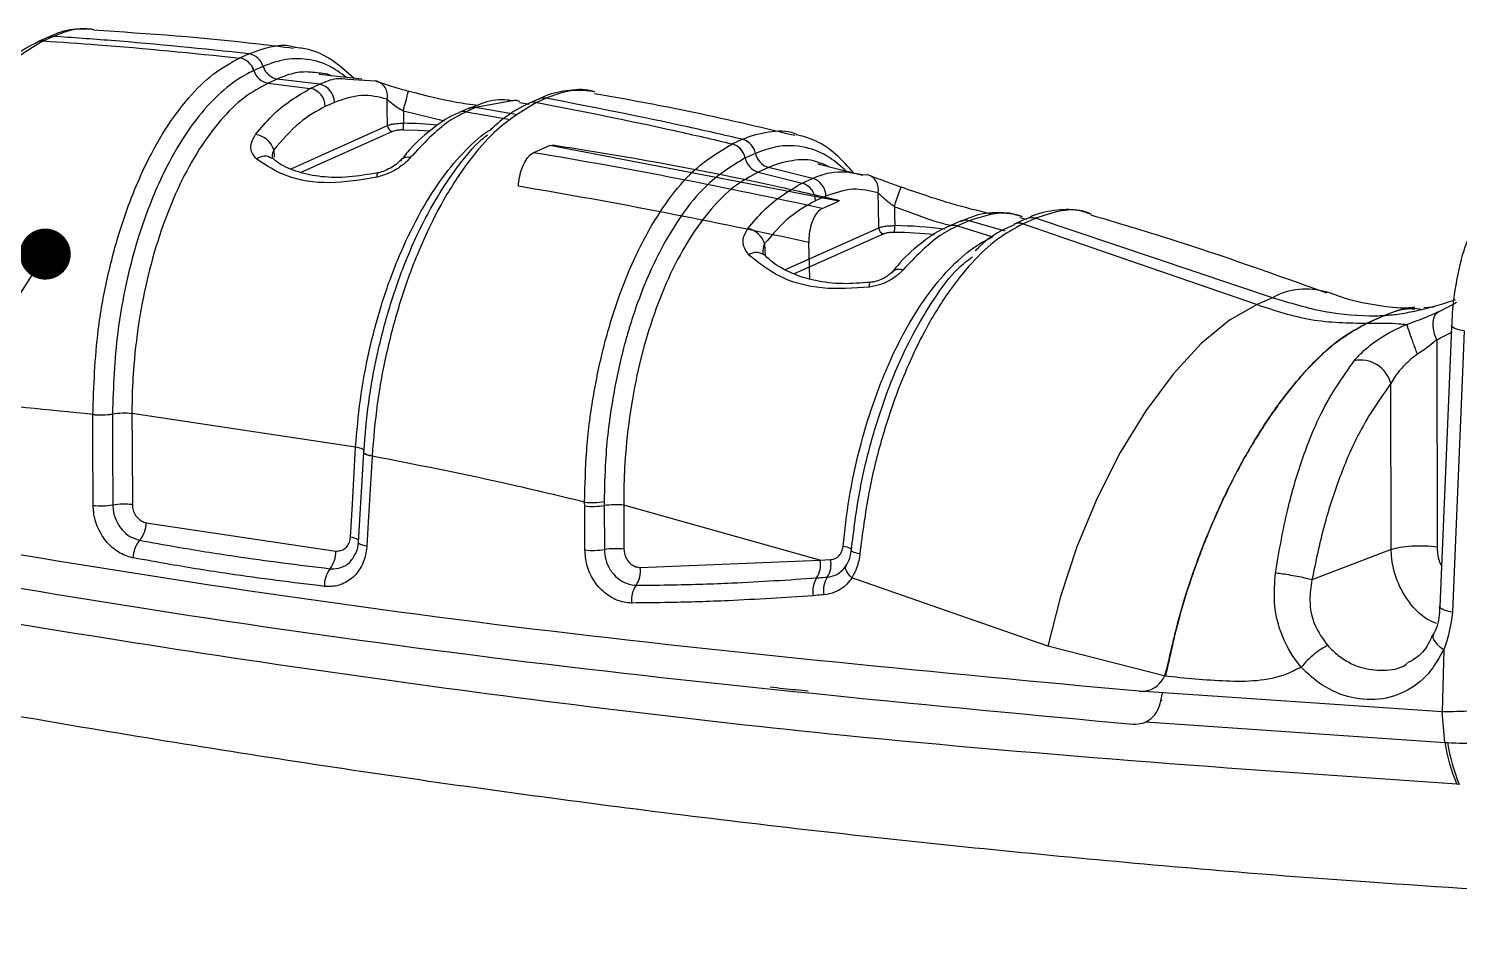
# Model space of a CAD drawing. Header units: millimetres. Extents: x 12 to 854, y 4 to 555.
# Drawn here: x 698.48 to 719.84, y 386.26 to 399.89 of the extents above; entities that cross this region are included whole.
import ezdxf

# ---------------------------------------------------------------- set-up
doc = ezdxf.new("R2010")
doc.units = ezdxf.units.MM
doc.linetypes.add('CENTER', pattern=[10.16, 6.35, -1.27, 1.27, -1.27])
doc.layers.add('DEFAULT_1', color=7, linetype='CENTER')
doc.dimstyles.new('SLDDIMSTYLE2', dxfattribs={"dimtxt": 0.18, "dimasz": 0.762, "dimexe": 0, "dimexo": 0.0625, "dimgap": 0, "dimtad": 0, "dimtih": 1, "dimtoh": 1, "dimdec": 0, "dimrnd": 1e-09, "dimzin": 0, "dimdsep": 46, "dimtxsty": 'Standard', "dimblk1": 'DOT', "dimblk2": 'DOT', "dimsah": 1, "dimcen": 0.09, "dimadec": 0, "dimazin": 0, "dimtfac": 0.762, "dimtdec": 0, "dimtofl": 0, "dimtmove": 0, "dimatfit": 3, "dimldrblk": 'DOT', "dimfxl": 1, "dimfrac": 2, "dimtolj": 1, "dimtzin": 0, "dimarcsym": 0})

# ---------------------------------------------------------------- blocks, each defined once
blk = doc.blocks.new('_Dot')
at = {"color": 0, "linetype": 'ByBlock', "lineweight": -2}
blk.add_line((-0.5, 0), (-1, 0), dxfattribs=at)
at = {"color": 0, "linetype": 'ByBlock', "const_width": 0.5}
blk.add_lwpolyline([(-0.25, 0, 1), (0.25, 0, 1)], format="xyb", close=True, dxfattribs=at)

msp = doc.modelspace()

# ---------------------------------------------------------------- linework, layer by layer
at = {"color": 7, "linetype": 'Continuous', "lineweight": 25}
for p, q in [((698.764, 399.756), (698.614, 399.689)), ((698.7, 399.704), (698.699, 399.703)), ((698.851, 399.772), (698.7, 399.704)), ((698.853, 399.772), (698.851, 399.772)), ((701.63, 399.449), (701.631, 399.45)), ((701.631, 399.45), (701.769, 399.512)), ((701.769, 399.512), (701.769, 399.512)), ((701.981, 399.323), (701.843, 399.261)), ((701.843, 399.261), (701.843, 399.261)), ((701.982, 399.324), (701.981, 399.323)), ((702.192, 399.135), (702.054, 399.073)), ((702.054, 399.073), (702.685, 398.995)), ((702.822, 399.057), (702.192, 399.135)), ((702.685, 398.995), (702.822, 399.057)), ((703.456, 399.132), (702.816, 399.203)), ((703.248, 399.132), (703.657, 399.108)), ((705.729, 398.815), (705.15, 398.709)), ((706.093, 398.836), (705.955, 398.775)), ((706.204, 398.849), (706.066, 398.787)), ((706.205, 398.849), (706.204, 398.849)), ((703.046, 398.786), (702.909, 398.725)), ((704.688, 398.505), (704.075, 398.657)), ((705.043, 398.696), (704.906, 398.634)), ((705.15, 398.709), (705.013, 398.647)), ((705.013, 398.647), (705.643, 398.537)), ((705.781, 398.599), (705.15, 398.709)), ((705.955, 398.756), (705.808, 398.778)), ((706.066, 398.787), (706.066, 398.787)), ((702.398, 397.796), (703.84, 398.442)), ((703.913, 398.352), (702.546, 397.74)), ((706.262, 398.144), (706.33, 398.153)), ((708.983, 398.167), (708.984, 398.167)), ((708.984, 398.167), (709.135, 398.235)), ((709.135, 398.235), (709.136, 398.235)), ((702.107, 397.953), (702.106, 397.953)), ((702.141, 398.077), (702.146, 397.968)), ((706.262, 398.144), (706.018, 398.035)), ((710.575, 397.313), (706.262, 398.144)), ((709.18, 397.956), (709.178, 397.956)), ((709.33, 398.024), (709.18, 397.956)), ((709.332, 398.025), (709.33, 398.024)), ((709.526, 397.814), (709.373, 397.745)), ((709.373, 397.745), (710.027, 397.581)), ((710.185, 397.652), (709.526, 397.814)), ((710.929, 397.697), (710.264, 397.866)), ((710.027, 397.581), (710.185, 397.652)), ((710.932, 397.71), (711.008, 397.705)), ((710.384, 397.387), (710.227, 397.316)), ((710.327, 397.202), (710.575, 397.313)), ((709.781, 396.29), (711.172, 396.913)), ((712.39, 397.013), (712.213, 396.933)), ((712.522, 397.02), (712.345, 396.941)), ((712.345, 396.941), (712.876, 396.781)), ((713.058, 396.862), (712.522, 397.02)), ((713.193, 396.966), (713.19, 396.965)), ((713.374, 397.048), (713.193, 396.966)), ((713.376, 397.036), (713.279, 397.064)), ((713.328, 396.973), (713.326, 396.972)), ((713.326, 396.972), (716.82, 395.766)), ((713.51, 397.054), (713.328, 396.973)), ((713.377, 397.049), (713.374, 397.048)), ((713.512, 397.055), (713.51, 397.054)), ((717.05, 395.869), (713.512, 397.055)), ((709.468, 396.677), (709.475, 396.5)), ((711.245, 396.823), (709.91, 396.225)), ((710.145, 396.15), (710.128, 396.694)), ((717.05, 395.869), (716.82, 395.766)), ((718.464, 395.489), (718.709, 395.599)), ((718.708, 395.598), (718.464, 395.489)), ((719.458, 395.73), (719.309, 395.72)), ((719.501, 395.242), (719.508, 392.151)), ((718.823, 392.111), (718.818, 394.59)), ((699.439, 394.125), (699.439, 394.127)), ((699.731, 394.134), (699.731, 394.131)), ((703.362, 393.639), (700.023, 394.138)), ((703.48, 393.561), (703.402, 392.216)), ((703.607, 393.504), (703.607, 393.502)), ((706.782, 392.759), (706.781, 392.817)), ((707.073, 392.825), (707.074, 392.766)), ((706.784, 392.103), (706.782, 392.759)), ((707.074, 392.766), (707.076, 392.109)), ((710.294, 391.95), (707.366, 392.772)), ((707.366, 392.772), (707.368, 392.116)), ((700.235, 392.51), (703.065, 392.087)), ((710.294, 391.95), (710.453, 391.959)), ((718.823, 392.111), (717.639, 391.657)), ((707.612, 391.841), (710.294, 391.95)), ((713.697, 390.667), (710.771, 391.688)), ((717.639, 391.657), (717.638, 391.657)), ((715.453, 390.216), (713.697, 390.667)), ((719.606, 390.615), (719.581, 389.686)), ((715.437, 390.218), (715.476, 390.34)), ((719.581, 389.686), (715.06, 389.992)), ((715.384, 389.849), (715.406, 389.963)), ((715.398, 389.855), (715.384, 389.849)), ((719.623, 389.228), (719.581, 389.686)), ((715.15, 389.531), (715.203, 389.555)), ((719.84, 388.601), (719.803, 388.603))]:
    msp.add_line(p, q, dxfattribs=at)
at = {"color": 7, "linetype": 'Continuous', "lineweight": 25, "flags": 128}
for points in [[(703.84, 398.442), (703.834, 398.702), (703.832, 398.835)], [(704.075, 398.657), (704.089, 398.718), (704.105, 398.779), (704.119, 398.836), (704.132, 398.885), (704.142, 398.924), (704.15, 398.949), (704.153, 398.96), (704.154, 398.955)], [(704.075, 398.657), (704.077, 398.542), (704.079, 398.475)], [(704.473, 398.356), (704.298, 398.366), (704.072, 398.374)], [(711.405, 397.229), (711.424, 397.287), (711.444, 397.345), (711.462, 397.4), (711.478, 397.448), (711.491, 397.486), (711.5, 397.512), (711.504, 397.525), (711.503, 397.524)], [(711.172, 396.913), (711.166, 397.225), (711.162, 397.436)], [(711.405, 397.229), (711.407, 397.103), (711.411, 396.946)], [(711.033, 396.026), (711.035, 396.065), (711.039, 396.089), (711.045, 396.097), (711.045, 396.097)], [(716.82, 395.766), (716.408, 395.533), (715.987, 395.184), (715.566, 394.729), (715.159, 394.182), (714.777, 393.558), (714.43, 392.874), (714.129, 392.151), (713.883, 391.408), (713.697, 390.667)], [(719.501, 395.242), (719.475, 395.31), (719.457, 395.379), (719.447, 395.445), (719.447, 395.506), (719.456, 395.561), (719.473, 395.606), (719.499, 395.641), (719.532, 395.663)], [(719.723, 395.455), (719.711, 395.177), (719.548, 391.256)], [(719.911, 395.373), (719.852, 395.385), (719.802, 395.399), (719.763, 395.414), (719.737, 395.43), (719.724, 395.447), (719.723, 395.456)], [(719.911, 395.373), (719.88, 394.631), (719.757, 391.662), (719.737, 391.172)], [(699.445, 392.768), (699.441, 393.764), (699.439, 394.125)], [(699.731, 394.131), (699.733, 393.636), (699.737, 392.774)], [(700.023, 394.138), (700.025, 393.64), (700.029, 392.781)], [(703.284, 392.294), (703.313, 392.788), (703.362, 393.639)], [(703.489, 393.58), (703.487, 393.588), (703.479, 393.598), (703.465, 393.607), (703.446, 393.616), (703.423, 393.624), (703.394, 393.632), (703.362, 393.639)], [(703.48, 393.563), (703.48, 393.564), (703.485, 393.573)], [(703.607, 393.504), (703.575, 393.511), (703.546, 393.519), (703.522, 393.527), (703.503, 393.536), (703.49, 393.545), (703.482, 393.555), (703.48, 393.563)], [(703.607, 393.502), (703.575, 393.509), (703.546, 393.517), (703.522, 393.525), (703.503, 393.534), (703.49, 393.543), (703.482, 393.552), (703.48, 393.561)], [(703.607, 393.502), (703.55, 392.517), (703.529, 392.157)], [(703.529, 392.157), (703.497, 392.164), (703.468, 392.172), (703.444, 392.181), (703.425, 392.19), (703.412, 392.199), (703.404, 392.208), (703.402, 392.216)], [(710.763, 392.099), (710.767, 392.106), (710.764, 392.112), (710.756, 392.12), (710.742, 392.127), (710.723, 392.135), (710.699, 392.142), (710.67, 392.149), (710.638, 392.156)], [(710.889, 392.046), (710.856, 392.052), (710.828, 392.059), (710.803, 392.066), (710.784, 392.073), (710.77, 392.08), (710.762, 392.087), (710.759, 392.093), (710.763, 392.099)], [(710.771, 391.688), (710.745, 391.713), (710.722, 391.739), (710.704, 391.765), (710.69, 391.79), (710.681, 391.813), (710.677, 391.835), (710.679, 391.854), (710.686, 391.87)], [(719.449, 390.836), (719.448, 390.831), (719.444, 390.802), (719.454, 390.768), (719.476, 390.731), (719.509, 390.692), (719.553, 390.653), (719.606, 390.615)], [(715.161, 389.536), (719.623, 389.228), (719.623, 389.228), (719.623, 389.228)]]:
    msp.add_lwpolyline(points, dxfattribs=at)
at = {"color": 7, "linetype": 'Continuous', "lineweight": 25}
for centre, radius, start, end in [((698.687, 399.521), 0.183, 86.0575, 114.1752), ((698.688, 399.521), 0.183, 86.0635, 113.9935), ((698.839, 399.589), 0.183, 86.0636, 113.9793), ((698.84, 399.589), 0.183, 86.0661, 114.2514), ((701.586, 399.186), 0.267, 16.3919, 80.5019), ((701.587, 399.186), 0.267, 16.3933, 80.5041), ((701.725, 399.248), 0.267, 16.3946, 80.5063), ((701.725, 399.248), 0.267, 16.3933, 80.5041), ((702.1, 399.337), 0.268, 196.4233, 260.1545), ((702.238, 399.399), 0.268, 196.4233, 260.1545), ((702.768, 398.784), 0.278, 0.4906, 78.7549), ((703.614, 398.888), 0.224, 346.3133, 78.882), ((702.631, 398.723), 0.278, 0.4906, 78.7549), ((706.03, 398.604), 0.186, 78.8322, 114.004), ((706.03, 398.604), 0.186, 78.8329, 113.8003), ((706.169, 398.667), 0.186, 78.8237, 114.503), ((706.168, 398.666), 0.186, 78.8325, 113.835), ((704.981, 398.464), 0.186, 79.8543, 114.0568), ((705.118, 398.526), 0.186, 79.8564, 113.8565), ((703.932, 398.443), 0.0929, 180.5729, 257.8091), ((703.498, 398.461), 0.581, 351.3607, 1.3358), ((703.935, 390.835), 7.641, 85.0812, 88.9251), ((701.819, 397.971), 0.339, 18.1784, 81.4239), ((708.907, 397.9), 0.277, 11.6316, 74.1208), ((708.908, 397.901), 0.277, 11.6094, 74.1137), ((709.059, 397.968), 0.277, 11.6094, 74.1137), ((709.06, 397.969), 0.277, 11.5873, 74.107), ((702.005, 397.8), 0.183, 55.2271, 130.9307), ((704.138, 397.815), 0.152, 74.7748, 137.2388), ((691.498, 311.415), 87.829, 77.62065, 80.48381), ((709.45, 398.012), 0.278, 191.6349, 253.7771), ((709.604, 398.081), 0.278, 191.6349, 253.7771), ((703.753, 397.691), 0.0742, 144.9973, 196.9514), ((691.336, 311.247), 87.489, 77.59681, 80.4883), ((709.944, 397.311), 0.283, 0.97, 72.8373), ((710.101, 397.382), 0.283, 0.97, 72.8373), ((710.939, 397.488), 0.228, 346.8972, 72.4139), ((709.144, 396.571), 0.341, 18.175, 77.3827), ((711.265, 396.914), 0.0929, 180.5729, 257.8091), ((710.831, 396.932), 0.581, 351.3607, 1.3358), ((711.285, 389.653), 7.294, 83.1164, 89.0124), ((712.289, 396.759), 0.19, 72.8134, 113.7503), ((712.466, 396.838), 0.19, 72.8162, 113.5509), ((713.267, 396.792), 0.189, 71.7393, 114.7927), ((713.269, 396.793), 0.189, 71.7453, 113.694), ((713.45, 396.875), 0.189, 71.7455, 113.6798), ((713.452, 396.876), 0.189, 71.7275, 114.1147), ((711.271, 389.609), 7.238, 84.2002, 88.9434), ((709.344, 396.368), 0.178, 51.7154, 128.3523), ((711.474, 396.132), 0.161, 69.162, 136.5784), ((717.546, 394.984), 1.015, 72.245, 119.3149), ((718.361, 394.464), 0.474, 15.479, 101.0523), ((699.56, 395.258), 1.138, 263.9197, 278.6675), ((699.56, 395.256), 1.137, 263.9077, 278.6624), ((699.902, 393.007), 1.137, 83.9065, 98.6621), ((706.898, 393.962), 1.151, 264.188, 278.7744), ((699.565, 393.899), 1.137, 263.9076, 278.6622), ((699.908, 391.65), 1.137, 83.9064, 98.662), ((706.903, 393.891), 1.138, 263.8899, 278.6357), ((707.244, 391.64), 1.138, 83.8887, 98.6355), ((699.811, 392.518), 0.424, 320.363, 358.8274), ((700.464, 391.977), 0.424, 140.3632, 178.8275), ((703.263, 392.053), 0.242, 54.3258, 85.069), ((702.663, 392.069), 0.402, 322.1578, 2.483), ((706.905, 393.234), 1.138, 263.8899, 278.6356), ((707.247, 390.984), 1.138, 83.8886, 98.6354), ((710.11, 391.888), 0.35, 327.0021, 11.6528), ((703.298, 391.576), 0.402, 142.1575, 182.4829), ((707.246, 391.787), 0.369, 325.0369, 8.3271), ((709.95, 391.878), 0.352, 326.7432, 11.7912), ((707.851, 391.364), 0.369, 145.0359, 188.3267), ((710.538, 391.492), 0.352, 146.7419, 191.7907), ((710.697, 391.505), 0.351, 146.7642, 191.9297), ((722.34, 389.671), 2.753, 189.2616, 202.8237), ((722.385, 389.658), 2.757, 189.0337, 202.5541)]:
    msp.add_arc(centre, radius, start, end, dxfattribs=at)
for centre, major_axis, ratio, start_param, end_param in [((717.378, 400.496), (-1.936, 4.927), 0.843244, 3.194718, 3.262039), ((717.187, 400.421), (-2.093, 5.274), 0.842828, 3.191945, 3.246407)]:
    msp.add_ellipse(centre, major_axis=major_axis, ratio=ratio, start_param=start_param, end_param=end_param, dxfattribs=at)
for points, knots in [([(699.428, 399.878), (699.348, 399.881), (699.147, 399.89), (698.922, 399.837), (698.786, 399.761), (698.767, 399.751)], [0, 0, 0, 0, 0.363862, 0.911289, 1, 1, 1, 1]), ([(699.452, 399.872), (699.384, 399.88), (699.191, 399.903), (698.986, 399.824), (698.853, 399.772)], [0, 0, 0, 0, 0.347818, 1, 1, 1, 1]), ([(702.434, 399.591), (702.262, 399.613), (701.266, 399.741), (700.273, 399.809), (699.451, 399.865)], [0, 0, 0, 0, 0.17246, 1, 1, 1, 1]), ([(698.699, 399.703), (698.485, 399.575), (698.14, 399.37), (697.685, 398.836), (697.29, 398.237), (696.941, 397.513), (696.654, 396.705), (696.456, 395.949), (696.313, 395.165), (696.271, 394.651), (696.25, 394.391)], [0, 0, 0, 0, 0.18049, 0.289527, 0.401731, 0.554468, 0.664706, 0.778154, 0.887527, 1, 1, 1, 1]), ([(698.612, 399.687), (698.492, 399.623), (698.245, 399.492), (697.931, 399.225), (697.746, 398.999), (697.673, 398.911)], [0, 0, 0, 0, 0.3659802, 0.751536, 1, 1, 1, 1]), ([(698.7, 399.704), (698.971, 399.686), (699.947, 399.622), (700.924, 399.522), (701.63, 399.449)], [0, 0, 0, 0, 0.276963, 1, 1, 1, 1]), ([(701.769, 399.512), (701.083, 399.584), (700.109, 399.685), (699.138, 399.752), (698.851, 399.772)], [0, 0, 0, 0, 0.704469, 1, 1, 1, 1]), ([(701.769, 399.512), (701.985, 399.593), (702.215, 399.68), (702.432, 399.619), (702.446, 399.615)], [0, 0, 0, 0, 0.935444, 1, 1, 1, 1]), ([(699.439, 394.127), (699.454, 394.549), (699.477, 395.228), (699.645, 396.16), (699.864, 396.99), (700.159, 397.746), (700.512, 398.392), (700.86, 398.862), (701.237, 399.235), (701.498, 399.377), (701.63, 399.449)], [0, 0, 0, 0, 0.179852, 0.289408, 0.40214, 0.55541, 0.664966, 0.777698, 0.88726, 1, 1, 1, 1]), ([(703.225, 399.158), (703.138, 399.222), (702.938, 399.37), (702.6, 399.45), (702.269, 399.434), (702.064, 399.355), (701.982, 399.324)], [0, 0, 0, 0, 0.229607, 0.52598, 0.808923, 1, 1, 1, 1]), ([(703.338, 399.145), (703.235, 399.239), (703.025, 399.428), (702.719, 399.578), (702.518, 399.599), (702.448, 399.607)], [0, 0, 0, 0, 0.388318, 0.785838, 1, 1, 1, 1]), ([(701.843, 399.261), (701.822, 399.251), (701.57, 399.134), (701.198, 398.828), (700.768, 398.247), (700.427, 397.626), (700.143, 396.898), (699.932, 396.1), (699.768, 395.202), (699.745, 394.54), (699.731, 394.134)], [0, 0, 0, 0, 0.018687, 0.221869, 0.331481, 0.44427, 0.59762, 0.707238, 0.820034, 1, 1, 1, 1]), ([(702.818, 399.224), (702.732, 399.234), (702.562, 399.255), (702.351, 399.201), (702.229, 399.151), (702.192, 399.135)], [0, 0, 0, 0, 0.4211316, 0.8250051, 1, 1, 1, 1]), ([(702.807, 399.226), (702.852, 399.226), (702.918, 399.226), (702.982, 399.193), (703.003, 399.183)], [0, 0, 0, 0, 0.680694, 1, 1, 1, 1]), ([(702.054, 399.073), (701.935, 399.009), (701.693, 398.877), (701.346, 398.536), (701.02, 398.097), (700.73, 397.569), (700.479, 396.96), (700.278, 396.298), (700.13, 395.589), (700.05, 394.937), (700.024, 394.449), (700.023, 394.21), (700.023, 394.138)], [0, 0, 0, 0, 0.109487, 0.222149, 0.331636, 0.444298, 0.553786, 0.666449, 0.775939, 0.888605, 0.966307, 1, 1, 1, 1]), ([(702.822, 399.057), (702.907, 399.095), (703.051, 399.159), (703.191, 399.139), (703.248, 399.132)], [0, 0, 0, 0, 0.593206, 1, 1, 1, 1]), ([(703.657, 399.108), (703.665, 399.106), (703.707, 399.091), (703.807, 399.058), (703.971, 399.004), (704.093, 398.972), (704.154, 398.955)], [0, 0, 0, 0, 0.0773214, 0.4045171, 0.7045246, 1, 1, 1, 1]), ([(701.869, 398.307), (701.947, 398.401), (702.205, 398.714), (702.488, 398.879), (702.685, 398.995)], [0, 0, 0, 0, 0.301127, 1, 1, 1, 1]), ([(703.832, 398.835), (703.706, 398.865), (703.449, 398.927), (703.182, 398.834), (703.046, 398.786)], [0, 0, 0, 0, 0.490319, 1, 1, 1, 1]), ([(704.075, 398.657), (704.044, 398.673), (703.983, 398.707), (703.905, 398.767), (703.856, 398.81), (703.836, 398.831), (703.832, 398.835)], [0, 0, 0, 0, 0.289205, 0.593104, 0.92335, 1, 1, 1, 1]), ([(704.154, 398.955), (704.398, 398.893), (704.769, 398.798), (705.083, 398.758), (705.19, 398.744)], [0, 0, 0, 0, 0.6598288, 1, 1, 1, 1]), ([(705.713, 398.807), (705.685, 398.813), (705.543, 398.84), (705.314, 398.804), (705.121, 398.719), (705.044, 398.685)], [0, 0, 0, 0, 0.128441, 0.648087, 1, 1, 1, 1]), ([(705.811, 398.798), (705.785, 398.809), (705.758, 398.821), (705.729, 398.815), (705.729, 398.815)], [0, 0, 0, 0, 0.978583, 1, 1, 1, 1]), ([(706.923, 398.944), (706.906, 398.95), (706.774, 398.992), (706.508, 398.963), (706.247, 398.917), (706.112, 398.841), (706.094, 398.831)], [0, 0, 0, 0, 0.064336, 0.498881, 0.936372, 1, 1, 1, 1]), ([(706.934, 398.944), (706.824, 398.959), (706.588, 398.991), (706.338, 398.898), (706.205, 398.849)], [0, 0, 0, 0, 0.469071, 1, 1, 1, 1]), ([(709.135, 398.235), (708.864, 398.297), (707.888, 398.522), (706.911, 398.712), (706.205, 398.849)], [0, 0, 0, 0, 0.276963, 1, 1, 1, 1]), ([(709.92, 398.29), (709.384, 398.418), (708.388, 398.655), (707.39, 398.833), (706.93, 398.915)], [0, 0, 0, 0, 0.539169, 1, 1, 1, 1]), ([(702.909, 398.725), (702.778, 398.654), (702.513, 398.509), (702.266, 398.223), (702.141, 398.077)], [0, 0, 0, 0, 0.490319, 1, 1, 1, 1]), ([(706.066, 398.787), (705.852, 398.66), (705.509, 398.456), (705.053, 397.927), (704.656, 397.33), (704.305, 396.609), (704.017, 395.808), (703.817, 395.058), (703.671, 394.277), (703.628, 393.764), (703.607, 393.504)], [0, 0, 0, 0, 0.179897, 0.289452, 0.402185, 0.555455, 0.66501, 0.777743, 0.887283, 1, 1, 1, 1]), ([(704.906, 398.632), (704.897, 398.629), (704.767, 398.579), (704.521, 398.411), (704.237, 398.173), (704.08, 397.972), (704.03, 397.908)], [0, 0, 0, 0, 0.028953, 0.41454, 0.814781, 1, 1, 1, 1]), ([(705.013, 398.647), (704.928, 398.604), (704.645, 398.461), (704.37, 398.167), (704.178, 397.962)], [0, 0, 0, 0, 0.301127, 1, 1, 1, 1]), ([(705.954, 398.773), (705.834, 398.713), (705.637, 398.615), (705.453, 398.446), (705.381, 398.38)], [0, 0, 0, 0, 0.610725, 1, 1, 1, 1]), ([(706.066, 398.787), (706.752, 398.652), (707.726, 398.461), (708.697, 398.234), (708.984, 398.167)], [0, 0, 0, 0, 0.704469, 1, 1, 1, 1]), ([(703.362, 393.639), (703.381, 393.873), (703.421, 394.349), (703.554, 395.066), (703.74, 395.769), (703.976, 396.427), (704.258, 397.032), (704.572, 397.558), (704.916, 397.994), (705.194, 398.265), (705.356, 398.367), (705.395, 398.392)], [0, 0, 0, 0, 0.118461, 0.240357, 0.358818, 0.480714, 0.599172, 0.721065, 0.839519, 0.961408, 1, 1, 1, 1]), ([(703.84, 398.442), (703.856, 398.448), (703.89, 398.46), (703.966, 398.471), (704.032, 398.475), (704.069, 398.475), (704.079, 398.475)], [0, 0, 0, 0, 0.300217, 0.600458, 0.900612, 1, 1, 1, 1]), ([(704.072, 398.374), (704.066, 398.374), (704.041, 398.375), (703.997, 398.372), (703.946, 398.365), (703.924, 398.356), (703.913, 398.352)], [0, 0, 0, 0, 0.099395, 0.399547, 0.699775, 1, 1, 1, 1]), ([(709.136, 398.235), (709.138, 398.237), (709.269, 398.295), (709.531, 398.359), (709.801, 398.373), (709.932, 398.317), (709.939, 398.314)], [0, 0, 0, 0, 0.008913, 0.482301, 0.969395, 1, 1, 1, 1]), ([(701.885, 397.938), (701.854, 397.974), (701.794, 398.045), (701.793, 398.181), (701.844, 398.265), (701.869, 398.307)], [0, 0, 0, 0, 0.338067, 0.667082, 1, 1, 1, 1]), ([(703.485, 393.573), (703.505, 393.816), (703.545, 394.31), (703.684, 395.055), (703.877, 395.786), (704.154, 396.558), (704.492, 397.254), (704.875, 397.825), (705.145, 398.156), (705.302, 398.279), (705.332, 398.303)], [0, 0, 0, 0, 0.129392, 0.262534, 0.391935, 0.525086, 0.706112, 0.835507, 0.968652, 1, 1, 1, 1]), ([(706.781, 392.817), (706.787, 393.072), (706.798, 393.591), (706.898, 394.373), (707.057, 395.143), (707.303, 395.958), (707.619, 396.687), (707.989, 397.291), (708.424, 397.83), (708.77, 398.038), (708.983, 398.167)], [0, 0, 0, 0, 0.109374, 0.221846, 0.332087, 0.445532, 0.598269, 0.707308, 0.81951, 1, 1, 1, 1]), ([(710.685, 397.759), (710.604, 397.833), (710.414, 398.003), (710.057, 398.138), (709.682, 398.155), (709.429, 398.061), (709.332, 398.025)], [0, 0, 0, 0, 0.20205, 0.469642, 0.794261, 1, 1, 1, 1]), ([(710.801, 397.73), (710.713, 397.828), (710.525, 398.038), (710.232, 398.23), (710.021, 398.284), (709.941, 398.304)], [0, 0, 0, 0, 0.349683, 0.751266, 1, 1, 1, 1]), ([(703.682, 397.67), (703.442, 397.629), (702.964, 397.549), (702.316, 397.653), (702.026, 397.845), (701.885, 397.938)], [0, 0, 0, 0, 0.340541, 0.679842, 1, 1, 1, 1]), ([(702.141, 398.077), (702.127, 398.045), (702.111, 398.005), (702.114, 397.966), (702.115, 397.959)], [0, 0, 0, 0, 0.820836, 1, 1, 1, 1]), ([(703.692, 397.736), (703.547, 397.71), (703.258, 397.659), (702.85, 397.665), (702.499, 397.738), (702.25, 397.845), (702.148, 397.93), (702.114, 397.958)], [0, 0, 0, 0, 0.225763, 0.452453, 0.670129, 0.888878, 1, 1, 1, 1]), ([(704.178, 397.962), (704.17, 397.952), (704.128, 397.903), (704.028, 397.82), (703.864, 397.723), (703.742, 397.688), (703.682, 397.67)], [0, 0, 0, 0, 0.077321, 0.404517, 0.704525, 1, 1, 1, 1]), ([(705.794, 397.533), (705.794, 397.543), (705.797, 397.599), (705.813, 397.705), (705.856, 397.839), (705.916, 397.949), (705.974, 398.011), (706.008, 398.029), (706.018, 398.035)], [0, 0, 0, 0, 0.046657, 0.261365, 0.476068, 0.690744, 0.905384, 1, 1, 1, 1]), ([(710.593, 397.317), (710.299, 397.384), (709.034, 397.672), (707.611, 397.945), (706.484, 398.118), (706.329, 398.141)], [0, 0, 0, 0, 0.20708, 0.891254, 1, 1, 1, 1]), ([(709.178, 397.956), (708.975, 397.833), (708.648, 397.636), (708.231, 397.124), (707.877, 396.547), (707.575, 395.85), (707.339, 395.07), (707.176, 394.287), (707.086, 393.524), (707.077, 393.025), (707.073, 392.825)], [0, 0, 0, 0, 0.1800691, 0.2889399, 0.4009408, 0.5535949, 0.6639526, 0.7774989, 0.910329, 1, 1, 1, 1]), ([(710.27, 397.887), (710.26, 397.891), (710.135, 397.943), (709.916, 397.928), (709.676, 397.877), (709.559, 397.828), (709.526, 397.814)], [0, 0, 0, 0, 0.0392631, 0.5328928, 0.8671735, 1, 1, 1, 1]), ([(704.026, 397.918), (704.026, 397.917), (704.019, 397.908), (703.981, 397.871), (703.907, 397.817), (703.807, 397.767), (703.728, 397.74), (703.693, 397.734), (703.692, 397.734)], [0, 0, 0, 0, 0.022004, 0.225954, 0.471598, 0.760783, 0.987355, 1, 1, 1, 1]), ([(709.373, 397.745), (709.254, 397.681), (709.013, 397.55), (708.67, 397.21), (708.347, 396.773), (708.06, 396.246), (707.812, 395.638), (707.614, 394.975), (707.468, 394.264), (707.39, 393.606), (707.365, 393.105), (707.366, 392.854), (707.366, 392.772)], [0, 0, 0, 0, 0.108475, 0.220109, 0.328602, 0.440225, 0.549125, 0.661142, 0.770828, 0.883649, 0.962207, 1, 1, 1, 1]), ([(710.185, 397.652), (710.27, 397.686), (710.523, 397.786), (710.769, 397.74), (710.932, 397.71)], [0, 0, 0, 0, 0.33613, 1, 1, 1, 1]), ([(710.265, 397.887), (710.276, 397.886), (710.33, 397.882), (710.383, 397.85), (710.425, 397.825)], [0, 0, 0, 0, 0.201172, 1, 1, 1, 1]), ([(709.219, 396.903), (709.297, 396.997), (709.554, 397.305), (709.833, 397.468), (710.027, 397.581)], [0, 0, 0, 0, 0.3046477, 1, 1, 1, 1]), ([(711.008, 397.705), (711.053, 397.689), (711.136, 397.66), (711.314, 397.591), (711.44, 397.546), (711.503, 397.524)], [0, 0, 0, 0, 0.37288, 0.688929, 1, 1, 1, 1]), ([(711.503, 397.524), (711.751, 397.439), (712.232, 397.273), (712.645, 397.173), (712.845, 397.124)], [0, 0, 0, 0, 0.514635, 1, 1, 1, 1]), ([(710.227, 397.316), (710.098, 397.246), (709.835, 397.103), (709.592, 396.821), (709.468, 396.677)], [0, 0, 0, 0, 0.49041, 1, 1, 1, 1]), ([(711.162, 397.436), (711.037, 397.466), (710.783, 397.526), (710.519, 397.434), (710.384, 397.387)], [0, 0, 0, 0, 0.490425, 1, 1, 1, 1]), ([(711.405, 397.229), (711.373, 397.251), (711.31, 397.297), (711.225, 397.372), (711.184, 397.414), (711.162, 397.436)], [0, 0, 0, 0, 0.31122, 0.632818, 1, 1, 1, 1]), ([(710.327, 397.202), (710.303, 397.186), (710.256, 397.156), (710.195, 397.057), (710.151, 396.932), (710.129, 396.804), (710.128, 396.726), (710.128, 396.694)], [0, 0, 0, 0, 0.213318, 0.426719, 0.640575, 0.855399, 1, 1, 1, 1]), ([(712.241, 396.946), (712.177, 396.963), (711.92, 397.031), (711.625, 397.144), (711.405, 397.229)], [0, 0, 0, 0, 0.250749, 1, 1, 1, 1]), ([(713.32, 397.077), (713.31, 397.081), (713.192, 397.13), (712.946, 397.149), (712.641, 397.119), (712.459, 397.033), (712.391, 397.001)], [0, 0, 0, 0, 0.0339311, 0.4069092, 0.7791361, 1, 1, 1, 1]), ([(713.313, 397.082), (713.235, 397.102), (712.984, 397.169), (712.711, 397.081), (712.522, 397.02)], [0, 0, 0, 0, 0.310026, 1, 1, 1, 1]), ([(714.347, 397.112), (714.282, 397.135), (714.102, 397.199), (713.787, 397.177), (713.526, 397.127), (713.393, 397.052), (713.377, 397.044)], [0, 0, 0, 0, 0.210085, 0.57962, 0.951254, 1, 1, 1, 1]), ([(714.348, 397.114), (714.321, 397.127), (714.182, 397.19), (713.9, 397.187), (713.642, 397.1), (713.512, 397.055)], [0, 0, 0, 0, 0.1064224, 0.5469043, 1, 1, 1, 1]), ([(717.859, 395.938), (717.082, 396.217), (715.915, 396.635), (714.738, 396.984), (714.344, 397.101)], [0, 0, 0, 0, 0.6654064, 1, 1, 1, 1]), ([(709.234, 396.507), (709.203, 396.549), (709.143, 396.63), (709.142, 396.775), (709.193, 396.86), (709.219, 396.903)], [0, 0, 0, 0, 0.345327, 0.670328, 1, 1, 1, 1]), ([(713.326, 396.972), (713.198, 396.903), (712.94, 396.764), (712.558, 396.405), (712.189, 395.94), (711.804, 395.304), (711.468, 394.555), (711.199, 393.731), (711.001, 392.917), (710.928, 392.349), (710.889, 392.046)], [0, 0, 0, 0, 0.113659, 0.230537, 0.345831, 0.464462, 0.626013, 0.742532, 0.86243, 1, 1, 1, 1]), ([(711.172, 396.913), (711.189, 396.919), (711.222, 396.931), (711.298, 396.942), (711.364, 396.946), (711.402, 396.946), (711.411, 396.946)], [0, 0, 0, 0, 0.300217, 0.600458, 0.900612, 1, 1, 1, 1]), ([(712.213, 396.932), (712.203, 396.928), (712.073, 396.878), (711.827, 396.708), (711.551, 396.478), (711.403, 396.288), (711.361, 396.235)], [0, 0, 0, 0, 0.03226, 0.428598, 0.839907, 1, 1, 1, 1]), ([(712.345, 396.941), (712.26, 396.898), (711.985, 396.759), (711.716, 396.477), (711.531, 396.283)], [0, 0, 0, 0, 0.310027, 1, 1, 1, 1]), ([(713.192, 396.954), (713.14, 396.933), (712.963, 396.862), (712.768, 396.728), (712.632, 396.589), (712.609, 396.566)], [0, 0, 0, 0, 0.2553895, 0.8744161, 1, 1, 1, 1]), ([(709.468, 396.677), (709.455, 396.644), (709.436, 396.595), (709.441, 396.543), (709.443, 396.526)], [0, 0, 0, 0, 0.670345, 1, 1, 1, 1]), ([(710.638, 392.156), (710.665, 392.394), (710.719, 392.879), (710.874, 393.597), (711.081, 394.294), (711.335, 394.936), (711.632, 395.516), (711.959, 396.007), (712.311, 396.403), (712.62, 396.652), (712.81, 396.747), (712.876, 396.781)], [0, 0, 0, 0, 0.115696, 0.234734, 0.350411, 0.46946, 0.584747, 0.703412, 0.818065, 0.936075, 1, 1, 1, 1]), ([(711.405, 396.845), (711.398, 396.845), (711.373, 396.845), (711.329, 396.843), (711.279, 396.835), (711.256, 396.827), (711.245, 396.823)], [0, 0, 0, 0, 0.099395, 0.399547, 0.699775, 1, 1, 1, 1]), ([(720.015, 396.836), (719.992, 396.79), (719.926, 396.658), (719.849, 396.387), (719.774, 396.012), (719.729, 395.687), (719.728, 395.498), (719.727, 395.456)], [0, 0, 0, 0, 0.115754, 0.329386, 0.594454, 0.911239, 1, 1, 1, 1]), ([(711.033, 396.026), (710.793, 396.01), (710.315, 395.978), (709.667, 396.156), (709.379, 396.39), (709.234, 396.507)], [0, 0, 0, 0, 0.333712, 0.665565, 1, 1, 1, 1]), ([(709.452, 396.51), (709.448, 396.515), (709.436, 396.527), (709.438, 396.526), (709.44, 396.526)], [0, 0, 0, 0, 0.394749, 1, 1, 1, 1]), ([(711.045, 396.099), (710.906, 396.088), (710.621, 396.066), (710.219, 396.114), (709.864, 396.228), (709.607, 396.37), (709.498, 396.477), (709.46, 396.515)], [0, 0, 0, 0, 0.213463, 0.436253, 0.654193, 0.877992, 1, 1, 1, 1]), ([(710.763, 392.099), (710.799, 392.392), (710.865, 392.934), (711.051, 393.721), (711.306, 394.52), (711.627, 395.251), (711.997, 395.861), (712.299, 396.278), (712.499, 396.428), (712.57, 396.481)], [0, 0, 0, 0, 0.164276, 0.303609, 0.446996, 0.640436, 0.778609, 0.920814, 1, 1, 1, 1]), ([(711.531, 396.283), (711.518, 396.269), (711.473, 396.219), (711.368, 396.141), (711.209, 396.061), (711.091, 396.038), (711.033, 396.026)], [0, 0, 0, 0, 0.1197004, 0.4314477, 0.7178917, 1, 1, 1, 1]), ([(711.355, 396.244), (711.352, 396.24), (711.342, 396.226), (711.292, 396.185), (711.212, 396.141), (711.123, 396.108), (711.067, 396.101), (711.045, 396.098)], [0, 0, 0, 0, 0.10105, 0.336596, 0.602379, 0.847126, 1, 1, 1, 1]), ([(718.708, 395.598), (718.67, 395.597), (718.383, 395.59), (717.827, 395.632), (717.311, 395.789), (717.05, 395.869)], [0, 0, 0, 0, 0.07044, 0.528532, 1, 1, 1, 1]), ([(719.173, 395.724), (719.132, 395.72), (718.973, 395.705), (718.626, 395.747), (718.221, 395.823), (717.953, 395.922), (717.858, 395.957)], [0, 0, 0, 0, 0.116566, 0.452757, 0.806608, 1, 1, 1, 1]), ([(719.779, 395.837), (719.767, 395.833), (719.574, 395.764), (719.284, 395.687), (718.927, 395.616), (718.779, 395.604), (718.709, 395.599)], [0, 0, 0, 0, 0.035596, 0.567825, 0.794578, 1, 1, 1, 1]), ([(716.82, 395.766), (717.086, 395.679), (717.629, 395.5), (718.183, 395.493), (718.464, 395.489)], [0, 0, 0, 0, 0.491672, 1, 1, 1, 1]), ([(719.174, 395.698), (719.123, 395.701), (718.978, 395.71), (718.814, 395.642), (718.708, 395.598)], [0, 0, 0, 0, 0.350907, 1, 1, 1, 1]), ([(718.709, 395.599), (718.855, 395.657), (719.056, 395.737), (719.227, 395.704), (719.274, 395.694)], [0, 0, 0, 0, 0.726954, 1, 1, 1, 1]), ([(719.056, 395.47), (719.158, 395.508), (719.329, 395.572), (719.474, 395.637), (719.532, 395.663)], [0, 0, 0, 0, 0.596598, 1, 1, 1, 1]), ([(718.464, 395.489), (718.338, 395.421), (718.08, 395.284), (717.683, 394.934), (717.287, 394.486), (716.904, 393.948), (716.537, 393.325), (716.199, 392.633), (715.9, 391.884), (715.635, 391.067), (715.516, 390.51), (715.453, 390.216)], [0, 0, 0, 0, 0.10445, 0.212039, 0.316458, 0.42372, 0.531741, 0.642668, 0.754795, 0.870118, 1, 1, 1, 1]), ([(715.477, 390.34), (715.54, 390.619), (715.665, 391.177), (715.947, 392.017), (716.284, 392.825), (716.674, 393.576), (717.101, 394.246), (717.554, 394.804), (718.016, 395.245), (718.315, 395.408), (718.464, 395.489)], [0, 0, 0, 0, 0.1248943, 0.2500144, 0.3750994, 0.4999741, 0.6254442, 0.7497779, 0.8754192, 1, 1, 1, 1]), ([(718.27, 394.929), (718.307, 394.97), (718.41, 395.085), (718.662, 395.281), (718.911, 395.416), (719.057, 395.47), (719.057, 395.47)], [0, 0, 0, 0, 0.2022392, 0.5593981, 0.9999811, 1, 1, 1, 1]), ([(718.464, 395.489), (718.525, 395.49), (718.654, 395.493), (718.847, 395.489), (718.981, 395.476), (719.032, 395.472), (719.056, 395.47)], [0, 0, 0, 0, 0.142127, 0.298223, 0.663247, 1, 1, 1, 1]), ([(719.213, 395.026), (719.204, 395.052), (719.185, 395.104), (719.156, 395.183), (719.129, 395.259), (719.104, 395.327), (719.084, 395.385), (719.068, 395.43), (719.059, 395.461), (719.057, 395.467), (719.057, 395.47)], [0, 0, 0, 0, 0.125, 0.25, 0.375, 0.5, 0.625, 0.75, 0.875, 1, 1, 1, 1]), ([(719.501, 395.242), (719.466, 395.211), (719.382, 395.137), (719.275, 395.067), (719.213, 395.026)], [0, 0, 0, 0, 0.415654, 1, 1, 1, 1]), ([(719.213, 395.026), (719.145, 394.972), (719.016, 394.872), (718.891, 394.714), (718.837, 394.623), (718.818, 394.59)], [0, 0, 0, 0, 0.41882, 0.790049, 1, 1, 1, 1]), ([(717.094, 391.758), (717.149, 392.078), (717.249, 392.664), (717.487, 393.462), (717.797, 394.251), (718.097, 394.681), (718.27, 394.929)], [0, 0, 0, 0, 0.2589628, 0.4746449, 0.6965121, 1, 1, 1, 1]), ([(718.818, 394.59), (718.656, 394.361), (718.377, 393.968), (718.064, 393.238), (717.814, 392.499), (717.7, 391.952), (717.639, 391.657)], [0, 0, 0, 0, 0.301155, 0.517715, 0.740533, 1, 1, 1, 1]), ([(699.439, 394.127), (698.777, 394.195), (697.713, 394.304), (696.651, 394.367), (696.25, 394.391)], [0, 0, 0, 0, 0.623036, 1, 1, 1, 1]), ([(719.803, 388.603), (716.754, 388.815), (711.448, 389.184), (703.866, 390.115), (697.068, 391.17), (690.264, 392.452), (685.733, 393.506), (683.467, 394.033)], [0, 0, 0, 0, 0.252019, 0.43865, 0.625281, 0.81264, 1, 1, 1, 1]), ([(715.06, 389.992), (712.04, 390.273), (706, 390.837), (696.924, 392.193), (690.884, 393.435), (687.864, 394.055)], [0, 0, 0, 0, 0.333333, 0.666667, 1, 1, 1, 1]), ([(687.93, 393.541), (690.933, 392.925), (696.938, 391.694), (705.961, 390.345), (711.966, 389.782), (714.968, 389.5)], [0, 0, 0, 0, 0.333333, 0.666667, 1, 1, 1, 1]), ([(706.781, 392.817), (706.366, 392.917), (705.31, 393.17), (704.25, 393.378), (703.607, 393.504)], [0, 0, 0, 0, 0.39298, 1, 1, 1, 1]), ([(700.04, 391.985), (700.037, 391.986), (699.962, 392), (699.822, 392.057), (699.641, 392.211), (699.508, 392.42), (699.451, 392.619), (699.446, 392.734), (699.445, 392.768)], [0, 0, 0, 0, 0.011088, 0.235223, 0.446521, 0.681613, 0.905924, 1, 1, 1, 1]), ([(699.737, 392.774), (699.738, 392.751), (699.741, 392.674), (699.779, 392.54), (699.869, 392.4), (699.993, 392.292), (700.088, 392.263), (700.138, 392.248)], [0, 0, 0, 0, 0.094121, 0.318524, 0.553668, 0.76497, 1, 1, 1, 1]), ([(700.029, 392.781), (700.031, 392.753), (700.036, 392.696), (700.075, 392.617), (700.131, 392.554), (700.188, 392.521), (700.224, 392.512), (700.235, 392.51)], [0, 0, 0, 0, 0.224655, 0.449318, 0.673831, 0.89805, 1, 1, 1, 1]), ([(684.657, 392.47), (685.452, 392.28), (687.74, 391.732), (691.529, 390.904), (696.023, 390.019), (700.52, 389.237), (705.019, 388.556), (709.516, 387.977), (714.012, 387.503), (718.051, 387.162), (720.59, 387.009), (721.634, 386.946)], [0, 0, 0, 0, 0.064656, 0.186212, 0.307758, 0.429286, 0.550797, 0.67229, 0.793765, 0.915222, 1, 1, 1, 1]), ([(700.138, 392.248), (700.319, 392.215), (700.793, 392.129), (701.741, 391.976), (702.507, 391.881), (702.981, 391.823)], [0, 0, 0, 0, 0.192016, 0.500008, 1, 1, 1, 1]), ([(703.065, 392.087), (703.09, 392.087), (703.139, 392.087), (703.205, 392.122), (703.255, 392.18), (703.279, 392.242), (703.283, 392.282), (703.284, 392.294)], [0, 0, 0, 0, 0.2239282, 0.4478485, 0.6719117, 0.8962663, 1, 1, 1, 1]), ([(703.338, 392.014), (703.35, 392.03), (703.391, 392.09), (703.4, 392.169), (703.406, 392.226)], [0, 0, 0, 0, 0.278259, 1, 1, 1, 1]), ([(702.897, 391.559), (702.42, 391.617), (701.651, 391.712), (700.698, 391.866), (700.223, 391.952), (700.04, 391.985)], [0, 0, 0, 0, 0.499992, 0.807984, 1, 1, 1, 1]), ([(703.529, 392.157), (703.529, 392.154), (703.523, 392.07), (703.487, 391.914), (703.368, 391.722), (703.194, 391.593), (703.024, 391.55), (702.925, 391.557), (702.897, 391.559)], [0, 0, 0, 0, 0.010852, 0.235297, 0.451216, 0.686318, 0.910578, 1, 1, 1, 1]), ([(702.981, 391.823), (703, 391.821), (703.067, 391.817), (703.18, 391.847), (703.286, 391.918), (703.325, 391.989), (703.338, 392.014)], [0, 0, 0, 0, 0.132641, 0.465311, 0.814128, 1, 1, 1, 1]), ([(707.486, 391.31), (707.483, 391.31), (707.408, 391.311), (707.264, 391.34), (707.066, 391.46), (706.907, 391.644), (706.803, 391.872), (706.79, 392.028), (706.784, 392.103)], [0, 0, 0, 0, 0.009942, 0.211518, 0.401803, 0.613218, 0.814901, 1, 1, 1, 1]), ([(707.076, 392.109), (707.08, 392.059), (707.089, 391.954), (707.159, 391.801), (707.266, 391.676), (707.393, 391.6), (707.487, 391.578), (707.537, 391.576), (707.546, 391.576), (707.549, 391.576)], [0, 0, 0, 0, 0.18509, 0.38674, 0.598077, 0.788256, 0.959929, 0.990065, 1, 1, 1, 1]), ([(707.368, 392.116), (707.371, 392.087), (707.376, 392.031), (707.414, 391.952), (707.47, 391.889), (707.539, 391.848), (707.588, 391.843), (707.612, 391.841)], [0, 0, 0, 0, 0.202072, 0.404151, 0.606106, 0.807799, 1, 1, 1, 1]), ([(710.453, 391.959), (710.477, 391.963), (710.524, 391.971), (710.583, 392.016), (710.625, 392.079), (710.634, 392.13), (710.638, 392.156)], [0, 0, 0, 0, 0.257771, 0.51085, 0.759818, 1, 1, 1, 1]), ([(710.686, 391.87), (710.7, 391.894), (710.74, 391.962), (710.754, 392.045), (710.763, 392.099)], [0, 0, 0, 0, 0.352388, 1, 1, 1, 1]), ([(710.889, 392.046), (710.888, 392.041), (710.879, 391.956), (710.848, 391.827), (710.792, 391.725), (710.771, 391.688)], [0, 0, 0, 0, 0.03858, 0.648704, 1, 1, 1, 1]), ([(719.497, 391.003), (719.449, 391.024), (719.296, 391.089), (719.081, 391.314), (718.894, 391.641), (718.828, 391.924), (718.824, 392.079), (718.823, 392.111)], [0, 0, 0, 0, 0.122797, 0.390912, 0.659715, 0.928978, 1, 1, 1, 1]), ([(719.507, 392.151), (719.508, 392.134), (719.511, 392.05), (719.526, 391.947), (719.567, 391.878), (719.574, 391.867)], [0, 0, 0, 0, 0.180709, 0.874232, 1, 1, 1, 1]), ([(710.404, 391.698), (710.406, 391.698), (710.443, 391.701), (710.527, 391.722), (710.622, 391.784), (710.67, 391.848), (710.686, 391.87)], [0, 0, 0, 0, 0.022111, 0.326703, 0.76676, 1, 1, 1, 1]), ([(717.478, 390.354), (717.478, 390.354), (717.363, 390.486), (717.177, 390.794), (717.058, 391.29), (717.083, 391.613), (717.094, 391.758)], [0, 0, 0, 0, 0.000013, 0.356417, 0.712748, 1, 1, 1, 1]), ([(717.638, 391.657), (717.613, 391.664), (717.563, 391.677), (717.449, 391.701), (717.324, 391.724), (717.206, 391.743), (717.131, 391.753), (717.099, 391.757), (717.094, 391.758)], [0, 0, 0, 0, 0.202447, 0.404951, 0.607457, 0.809968, 0.967746, 1, 1, 1, 1]), ([(707.549, 391.576), (707.736, 391.577), (708.214, 391.582), (709.113, 391.61), (709.823, 391.657), (710.244, 391.685)], [0, 0, 0, 0, 0.207973, 0.529664, 1, 1, 1, 1]), ([(710.244, 391.685), (710.286, 391.688), (710.339, 391.693), (710.393, 391.697), (710.404, 391.698)], [0, 0, 0, 0, 0.788157, 1, 1, 1, 1]), ([(710.771, 391.688), (710.747, 391.655), (710.677, 391.561), (710.534, 391.464), (710.408, 391.442), (710.354, 391.433)], [0, 0, 0, 0, 0.233009, 0.673077, 1, 1, 1, 1]), ([(717.638, 391.657), (717.623, 391.555), (717.59, 391.329), (717.656, 390.974), (717.802, 390.774), (717.874, 390.674)], [0, 0, 0, 0, 0.291187, 0.647584, 1, 1, 1, 1]), ([(710.194, 391.42), (709.77, 391.392), (709.058, 391.345), (708.154, 391.317), (707.674, 391.312), (707.486, 391.31)], [0, 0, 0, 0, 0.470336, 0.792027, 1, 1, 1, 1]), ([(710.354, 391.433), (710.343, 391.432), (710.289, 391.428), (710.236, 391.424), (710.194, 391.42)], [0, 0, 0, 0, 0.211836, 1, 1, 1, 1]), ([(719.54, 391.257), (719.541, 391.229), (719.544, 391.087), (719.506, 390.938), (719.451, 390.847), (719.446, 390.838)], [0, 0, 0, 0, 0.188568, 0.925173, 1, 1, 1, 1]), ([(719.737, 391.172), (719.697, 391.181), (719.619, 391.199), (719.557, 391.23), (719.553, 391.248), (719.551, 391.256)], [0, 0, 0, 0, 0.374321, 0.72705, 1, 1, 1, 1]), ([(719.737, 391.172), (719.709, 390.978), (719.681, 390.784), (719.606, 390.615), (719.606, 390.615)], [0, 0, 0, 0, 0.999967, 1, 1, 1, 1]), ([(717.874, 390.674), (717.925, 390.624), (718.069, 390.482), (718.357, 390.33), (718.705, 390.291), (718.953, 390.325), (719.05, 390.4), (719.055, 390.404)], [0, 0, 0, 0, 0.15397, 0.430508, 0.70707, 0.983916, 1, 1, 1, 1]), ([(719.441, 390.842), (719.419, 390.79), (719.358, 390.643), (719.219, 390.493), (719.095, 390.432), (719.049, 390.409)], [0, 0, 0, 0, 0.255579, 0.719332, 1, 1, 1, 1]), ([(719.606, 390.615), (719.536, 390.49), (719.388, 390.223), (719.025, 389.956), (718.581, 389.839), (718.114, 389.904), (717.736, 390.101), (717.546, 390.287), (717.478, 390.354)], [0, 0, 0, 0, 0.162487, 0.346644, 0.530523, 0.714223, 0.897884, 1, 1, 1, 1]), ([(717.478, 390.354), (717.405, 390.316), (717.197, 390.21), (716.816, 390.135), (716.204, 390.141), (715.743, 390.187), (715.437, 390.218)], [0, 0, 0, 0, 0.12027, 0.34014, 0.56042, 1, 1, 1, 1]), ([(709.552, 390.059), (709.616, 390.051), (709.806, 390.027), (709.995, 390.011), (710.12, 390)], [0, 0, 0, 0, 0.340098, 1, 1, 1, 1]), ([(715.06, 389.992), (715.109, 389.993), (715.208, 389.996), (715.336, 390.072), (715.406, 390.157), (715.433, 390.211), (715.437, 390.218)], [0, 0, 0, 0, 0.316831, 0.633655, 0.950675, 1, 1, 1, 1]), ([(714.968, 389.5), (715.018, 389.502), (715.116, 389.505), (715.244, 389.581), (715.342, 389.697), (715.37, 389.799), (715.384, 389.849)], [0, 0, 0, 0, 0.252479, 0.504953, 0.757583, 1, 1, 1, 1]), ([(719.663, 389.226), (719.822, 389.22), (720.138, 389.208), (720.69, 389.261), (721.077, 389.345), (721.307, 389.411), (721.307, 389.411)], [0, 0, 0, 0, 0.283402, 0.566783, 0.999991, 1, 1, 1, 1]), ([(719.623, 389.228), (719.623, 389.228), (719.637, 389.226), (719.65, 389.226), (719.663, 389.226)], [0, 0, 0, 0, 0.000431, 1, 1, 1, 1])]:
    msp.add_open_spline(points, degree=3, knots=knots, dxfattribs=at)
for points in [[(718.823, 392.111), (718.863, 392.122), (718.945, 392.146), (719.128, 392.165), (719.328, 392.169), (719.448, 392.157), (719.508, 392.151)], [(717.874, 390.674), (717.845, 390.661), (717.788, 390.633), (717.679, 390.553), (717.568, 390.455), (717.508, 390.388), (717.478, 390.354)], [(721.26, 390.022), (720.994, 389.912), (720.464, 389.692), (719.875, 389.688), (719.581, 389.686)]]:
    msp.add_open_spline(points, degree=3, dxfattribs=at)

# ---------------------------------------------------------------- leaders
at = {"layer": 'DEFAULT_1'}
msp.add_leader([(698.728, 396.521), (682.546, 371.263)], dimstyle='SLDDIMSTYLE2', dxfattribs=at)

doc.saveas('drawing.dxf')
